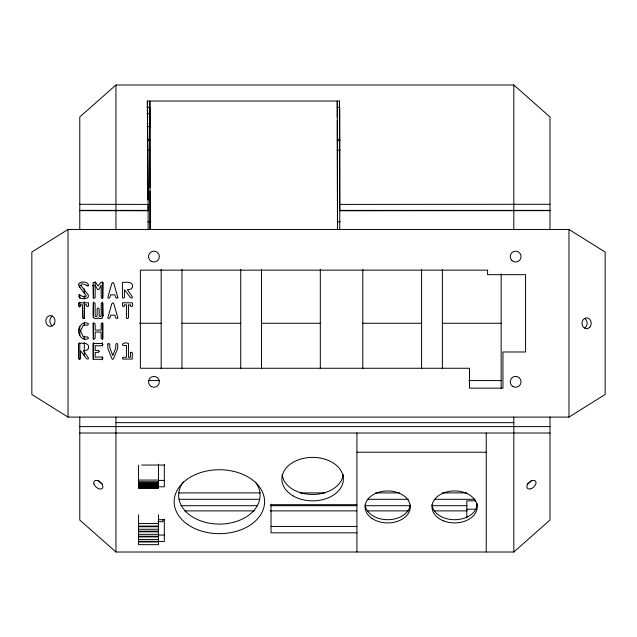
<?xml version="1.0" encoding="UTF-8"?>
<svg xmlns="http://www.w3.org/2000/svg" width="637" height="637" viewBox="0 0 637 637"><rect width="100%" height="100%" fill="white"/><g stroke="black" fill="none" stroke-linecap="round" stroke-linejoin="round"><path stroke-width="0.96" d="M84.291 318.365L84.53 304.844L86.505 304.844L86.736 306.325L87.986 306.524L88.479 306.007L88.535 302.806L78.486 302.806L78.542 306.007L79.036 306.524L80.286 306.325L80.525 304.844L82.492 304.844L82.492 317.616L82.73 318.365L83.98 318.564L84.299 301.954M549.994 229.503L549.994 116.961L513.82 84.992L115.95 84.992L79.776 116.961L79.776 229.503M79.776 417.092L79.776 520.039L115.95 552.008L513.82 552.008L549.994 520.039L549.994 417.092M68.024 229.455L31.85 252.061L31.85 394.486L68.024 417.092L568.976 417.092L605.15 394.486L605.15 252.061L568.976 229.455L68.024 229.455L68.024 417.092M337.284 117.375L337.268 107.43L339.529 107.406L339.529 101.036L147.37 101.036L147.418 113.37M549.994 204.278L339.752 204.413M549.994 210.648L339.752 210.783L339.529 101.036M147.37 107.406L149.854 107.406L150.013 187.971M147.593 113.752L149.56 113.752M147.593 126.54L149.56 126.54M147.593 139.272L149.576 139.272M337.769 139.272L339.752 139.272M147.8 140.554L149.783 140.554M337.228 140.578L340.206 140.578M147.8 150.149L149.783 150.149M337.228 150.173L340.206 150.173M148.134 229.455L148.134 204.413L79.776 204.286M148.134 210.377L79.776 210.353M339.752 210.377L549.994 210.361M147.8 221.787L150.778 221.787M337.228 221.787L340.206 221.787M81.695 285.519L79.776 285.519L79.776 287.51M86.505 285.519L88.424 285.519M92.269 285.519L95.152 285.519L95.152 281.554M139.607 323.278L161.161 323.278M181.959 323.262L240.73 323.262M261.528 323.262L320.307 323.262M362.811 323.262L421.583 323.262M442.381 323.262L501.16 323.262M148.421 380.56L159.202 380.56M468.832 380.56L501.16 380.56M115.95 422.649L513.82 422.649M79.776 426.615L549.994 426.615M79.776 433.009L549.994 433.009M356.927 452.198L486.238 452.198M141.717 465.05L164.322 465.05M138.555 480.075L158.446 480.075M158.43 480.394L164.322 480.394M138.555 481.763L158.446 481.763M138.555 482.774L158.446 482.774M138.555 483.722L158.446 483.722M138.555 484.677L158.446 484.677M138.555 485.633L158.446 485.633M138.555 486.58L158.446 486.58M158.43 486.787L164.322 486.787L164.322 464.58M138.555 487.536L158.446 487.536M178.925 492.911L260.382 492.911M300.123 492.911L324.958 492.911M375.615 492.911L399.455 492.911M442.174 492.911L467.009 492.911M178.925 499.304L259.386 499.304M367.668 499.304L408.397 499.304M434.227 499.304L474.955 499.304M475.616 500.857L466.802 500.857L466.802 517.977M271.028 504.687L356.927 504.687M180.836 505.698L257.372 505.698M270.295 505.698L356.768 505.698M365.71 505.698L410.435 505.698M432.308 505.698L467.096 505.698M466.802 509.234L476.595 509.234M184.642 510.882L254.235 510.882M270.144 510.882L356.768 510.882M367.573 510.882L408.452 510.882M434.187 510.882L467.096 510.882M158.43 519.712L164.322 519.712M158.032 521.695L162.968 521.695L162.968 519.776M138.555 523.55L158.446 523.55M138.555 526.09L158.446 526.09M271.028 526.433L356.927 526.433M138.555 526.727L158.446 526.727M138.555 529.267L158.446 529.267M138.555 531.17L158.446 531.17M138.555 531.807L158.446 531.807M356.927 532.827L271.028 532.827L271.028 504.114M138.555 534.347L158.446 534.347M158.43 535.064L164.322 535.064M138.555 536.25L158.446 536.25M138.555 536.887L158.446 536.887M138.555 539.428L158.446 539.428M138.555 541.331L158.446 541.331M158.43 541.458L164.322 541.458L164.322 519.251M138.555 541.968L158.446 541.968M79.776 210.648L148.134 210.783L148.102 205.815M93.368 298.028L94.618 298.227L95.112 297.71L95.208 285.272L97.373 289.317L98.154 289.692L98.95 289.317L101.108 285.272L101.203 297.71L101.697 298.227L102.947 298.028L103.178 282.47L100.638 282.47L98.154 286.045L95.677 282.47L93.129 282.47L93.368 298.028L93.336 285.161M282.016 474.756L283.799 480.282A30.743 21.738 0 0 0 316.828 494.256A30.743 21.738 0 0 0 343.263 474.477M147.37 101.036L148.134 204.413M147.465 120.329L148.055 199.851M337.292 120.353L337.491 229.479L337.26 101.036L337.268 107.43M150.021 190.949L150.077 229.455L149.854 101.036L149.854 128.117M568.976 229.455L568.976 417.092M513.82 84.992L513.82 229.455M513.82 417.092L513.82 552.008M501.16 273.894L501.16 388.331M486.238 433.009L486.238 552.008M477.201 503.732L477.201 506.311M442.381 269.324L442.381 368.704M421.583 269.324L421.583 368.704M362.811 269.324L362.811 368.704M356.927 433.009L356.927 552.008M339.752 107.653L339.752 229.455M320.307 269.324L320.307 368.704M261.528 269.324L261.528 368.704M240.73 269.324L240.73 368.704M181.959 269.324L181.959 368.704M161.161 269.324L161.161 368.712M158.446 464.206L158.446 488.483L138.555 488.483L138.555 465.193M158.446 514.744L158.446 544.651L138.555 544.651L138.555 514.744M147.593 107.175L147.593 199.723M115.95 84.992L115.95 229.455M115.95 417.092L115.95 552.008M102.382 281.793L102.382 298.586M102.382 301.994L102.382 317.831M102.382 322.776L102.382 339.609M102.382 342.579L102.382 345.995M102.382 356.855L102.382 359.817M93.336 301.994L93.336 317.831M93.336 322.776L93.336 339.609M93.336 342.579L93.336 359.411M84.299 288.832L84.299 293.761M84.299 295.735L84.299 298.697M84.299 322.386L84.299 325.34M84.299 336.201L84.299 339.632M84.299 342.61L84.299 355.741M79.776 294.382L79.776 298.435M79.776 302.249L79.776 307.169M79.776 326.24L79.776 335.707M79.776 342.555L79.776 359.364M102.27 483.905A5.422 3.257 41.5 0 1 98.576 480.593M531.162 480.64A5.422 3.257 -41.5 0 1 526.998 484.112M410.204 505.069A22.606 15.989 0 0 1 387.551 519.712A22.606 15.989 0 0 1 365.128 504.894M477.169 504.56A22.606 15.989 0 0 1 454.587 519.712A22.606 15.989 0 0 1 432.013 504.56M255.556 482.153A40.688 28.776 0 0 1 219.144 524.084A40.688 28.776 0 0 1 183.376 481.883M584.846 318.58A5.422 4.602 -90 0 1 584.846 327.975M52.154 325.714A5.422 4.602 -90 0 1 49.861 320.809A5.422 4.602 -90 0 1 52.457 316.127M117.781 297.272L117.773 297.638C116.237 299.693 114.971 296.054 114.955 294.835L110.623 294.835C110.583 296.046 109.325 299.693 107.788 297.638L111.762 283.505L112.797 282.47L113.856 283.505L117.781 297.272M117.781 317.616L117.773 317.982C116.237 320.029 114.971 316.39 114.955 315.172L110.623 315.172C110.583 316.39 109.325 320.029 107.788 317.982L111.762 303.841L112.797 302.806L113.856 303.841L117.781 317.616M103.178 315.626L101.697 318.492L98.95 318.596L98.138 317.759L97.357 318.596L95.367 318.635L94.125 317.903L93.129 315.626L93.368 303.069L94.618 302.878L95.112 303.387L95.168 315.626L95.717 316.597L96.593 316.597L97.142 315.626L97.198 308.762L98.154 308.013L99.117 308.762L99.173 315.626L99.722 316.597L100.598 316.597L101.148 315.626L101.203 303.387L101.697 302.878L102.947 303.069L103.178 315.626M88.535 347.842L87.54 350L83.447 350.732L88.368 357.787L88.232 359.045L86.6 358.742L80.525 350.732L80.461 358.727L79.036 359.244L78.486 358.297L78.486 343.486C81.783 343.184 89.578 342.22 88.535 347.842M132.472 286.817L131.469 288.983L127.384 289.708L132.297 296.77L132.162 298.028L130.537 297.726L124.454 289.708L124.398 297.71L122.973 298.227L122.423 297.272L122.423 282.47C125.72 282.159 133.515 281.204 132.472 286.817M78.622 329.958C77.897 335.15 82.961 341.838 88.439 338.422L87.866 336.989L83.248 336.806L80.525 331.121L83.24 325.316L87.874 325.125L88.439 323.684C83.829 320.849 79.187 325.268 78.622 329.958M78.558 284.198L79.155 286.451L86.138 295.425C87.03 298.61 80.095 295.568 79.099 294.628C76.727 299.151 86.361 299.916 88.328 296.993L88.328 295.09L80.827 285.336C80.413 281.88 86.919 285.296 87.954 286.156C90.35 281.673 80.039 280.495 78.558 284.198M93.185 323.731L93.368 338.709L94.618 338.908L95.112 338.39L95.168 332.076L101.148 332.076L101.203 338.39L101.697 338.908L102.947 338.709L102.947 323.413L101.697 323.214L101.203 323.731L101.148 330.046L95.168 330.046L95.112 323.731L94.149 323.15L93.185 323.731M107.836 344.068L107.9 348.511L111.786 358.416L112.407 359.244L113.195 359.244L117.702 348.511L117.765 344.068L116.81 343.486L115.846 344.068L115.791 347.762L112.797 355.526L109.811 347.762L109.755 344.068L108.792 343.486L107.836 344.068M124.454 305.577L123.904 306.524L122.654 306.325L122.423 302.806L132.472 302.806L132.416 306.007L131.923 306.524L130.673 306.325L130.434 304.844L128.459 304.844L128.459 317.616L127.91 318.564L126.659 318.365L126.429 317.616L126.429 304.844L124.454 304.844L124.454 305.577M130.489 352.763L130.434 357.277L128.459 357.277L128.459 343.486C123.06 341.145 119.167 346.52 126.429 345.525L126.429 357.277L123.052 357.333L122.503 357.827L122.734 359.077L132.162 359.077L132.416 352.763L131.453 352.15L130.489 352.763M99.173 351.401L98.536 352.365L95.168 352.42L95.168 357.277C96.41 356.863 105.933 356.354 102.159 359.316L93.129 359.316L93.129 343.486L102.159 343.486C105.933 346.448 96.41 345.931 95.168 345.525L95.168 350.382L98.536 350.438L99.173 351.401M487.6 270.152L140.363 270.152L140.363 368.258L469.509 368.258L469.509 388.156L502.967 388.156L502.967 351.982L525.573 351.982L525.573 274.674L487.6 274.674L487.6 270.152M93.973 484.056A5.422 3.257 41.5 0 0 101.801 488.77A5.422 3.257 41.5 0 0 99.181 481.333A5.422 3.257 41.5 0 0 93.973 484.056M372.024 518.462A22.606 15.989 0 0 0 409.631 510.747A22.606 15.989 0 0 0 381.38 491.573A22.606 15.989 0 0 0 372.024 518.462M443.288 520.771A22.606 15.989 0 0 0 477.201 506.925A22.606 15.989 0 0 0 443.288 493.086A22.606 15.989 0 0 0 443.288 520.771M293.012 495.857A30.743 21.738 0 0 0 342.937 482.75A30.743 21.738 0 0 0 301.922 458.736A30.743 21.738 0 0 0 293.012 495.857M187.692 524.514A45.211 31.969 0 0 0 263.145 509.696A45.211 31.969 0 0 0 207.264 470.902A45.211 31.969 0 0 0 187.692 524.514M531.067 488.714A5.422 3.257 -41.5 0 0 535.613 481.246A5.422 3.257 -41.5 0 0 527.667 484.2A5.422 3.257 -41.5 0 0 531.067 488.714M151.216 261.281A5.422 5.422 0 0 0 159.354 256.584A5.422 5.422 0 0 0 151.216 251.886A5.422 5.422 0 0 0 151.216 261.281M151.216 386.524A5.422 5.422 0 0 0 159.354 381.826A5.422 5.422 0 0 0 151.216 377.128A5.422 5.422 0 0 0 151.216 386.524M511.79 260.422A5.422 5.422 0 0 0 520.867 257.993A5.422 5.422 0 0 0 514.226 251.344A5.422 5.422 0 0 0 511.79 260.422M512.912 386.524A5.422 5.422 0 0 0 521.05 381.826A5.422 5.422 0 0 0 512.912 377.128A5.422 5.422 0 0 0 512.912 386.524M589.862 327.107A5.422 4.602 -90 0 0 587.8 318.03A5.422 4.602 -90 0 0 582.162 324.679A5.422 4.602 -90 0 0 589.862 327.107M54.193 324.066A5.422 4.602 -90 0 0 50.729 315.602A5.422 4.602 -90 0 0 46.246 323.373A5.422 4.602 -90 0 0 54.193 324.066"/></g></svg>
